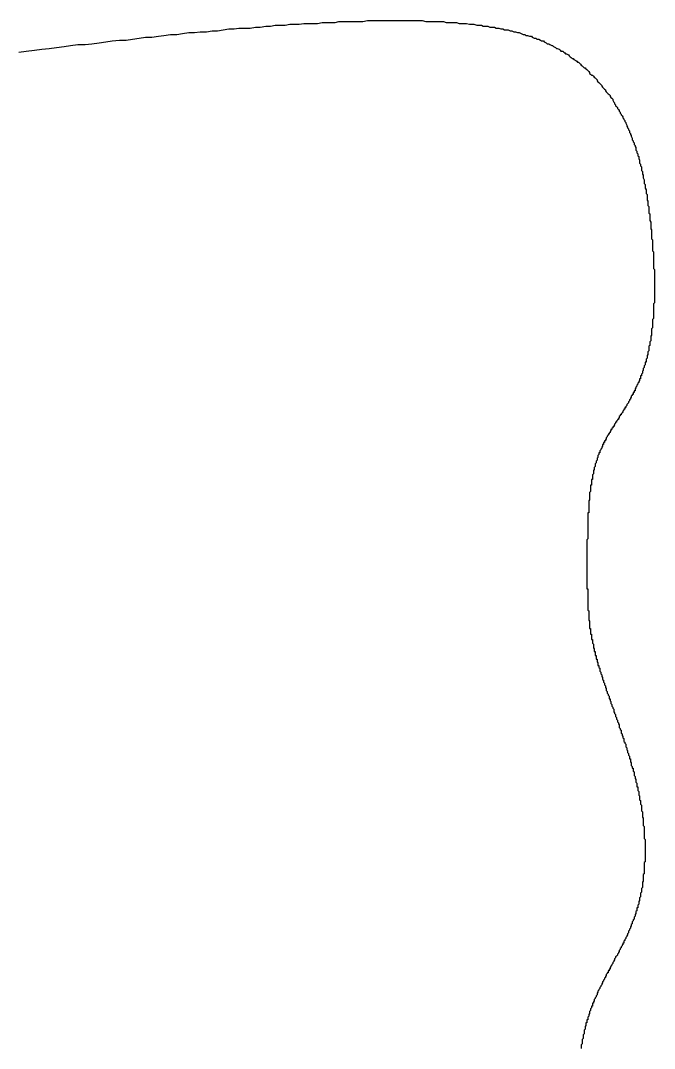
# Model space of a CAD drawing. Header units: millimetres. Extents: x 289 to 9778, y -894 to 6380.
# Drawn here: x 7131.82 to 7138.67, y -339.44 to -328.33 of the extents above; entities that cross this region are included whole.
import ezdxf

# ---------------------------------------------------------------- set-up
doc = ezdxf.new("R2010")
doc.units = ezdxf.units.MM

msp = doc.modelspace()

# ---------------------------------------------------------------- linework, layer by layer
msp.add_polyline3d([(7131.8, -328.673, 0), (7131.88, -328.663, 0), (7131.97, -328.653, 0), (7132.05, -328.643, 0), (7132.13, -328.633, 0), (7132.21, -328.623, 0), (7132.29, -328.613, 0), (7132.36, -328.603, 0), (7132.44, -328.593, 0), (7132.52, -328.593, 0), (7132.59, -328.583, 0), (7132.67, -328.573, 0), (7132.74, -328.563, 0), (7132.81, -328.553, 0), (7132.89, -328.543, 0), (7132.96, -328.543, 0), (7133.03, -328.533, 0), (7133.1, -328.523, 0), (7133.17, -328.513, 0), (7133.24, -328.513, 0), (7133.31, -328.503, 0), (7133.37, -328.493, 0), (7133.44, -328.483, 0), (7133.51, -328.483, 0), (7133.57, -328.473, 0), (7133.64, -328.463, 0), (7133.7, -328.463, 0), (7133.76, -328.453, 0), (7133.83, -328.453, 0), (7133.89, -328.443, 0), (7133.95, -328.443, 0), (7134.01, -328.433, 0), (7134.07, -328.423, 0), (7134.13, -328.423, 0), (7134.18, -328.413, 0), (7134.24, -328.413, 0), (7134.3, -328.413, 0), (7134.36, -328.403, 0), (7134.41, -328.403, 0), (7134.47, -328.393, 0), (7134.52, -328.393, 0), (7134.57, -328.383, 0), (7134.63, -328.383, 0), (7134.68, -328.383, 0), (7134.73, -328.373, 0), (7134.78, -328.373, 0), (7134.83, -328.373, 0), (7134.88, -328.363, 0), (7134.93, -328.363, 0), (7134.98, -328.363, 0), (7135.03, -328.363, 0), (7135.08, -328.353, 0), (7135.13, -328.353, 0), (7135.17, -328.353, 0), (7135.22, -328.353, 0), (7135.26, -328.343, 0), (7135.31, -328.343, 0), (7135.35, -328.343, 0), (7135.4, -328.343, 0), (7135.44, -328.343, 0), (7135.48, -328.343, 0), (7135.52, -328.343, 0), (7135.57, -328.333, 0), (7135.61, -328.333, 0), (7135.65, -328.333, 0), (7135.69, -328.333, 0), (7135.73, -328.333, 0), (7135.77, -328.333, 0), (7135.8, -328.333, 0), (7135.84, -328.333, 0), (7135.88, -328.333, 0), (7135.92, -328.333, 0), (7135.95, -328.333, 0), (7135.99, -328.333, 0), (7136.02, -328.333, 0), (7136.06, -328.333, 0), (7136.09, -328.333, 0), (7136.13, -328.333, 0), (7136.16, -328.333, 0), (7136.2, -328.343, 0), (7136.23, -328.343, 0), (7136.26, -328.343, 0), (7136.29, -328.343, 0), (7136.32, -328.343, 0), (7136.36, -328.343, 0), (7136.39, -328.343, 0), (7136.42, -328.353, 0), (7136.45, -328.353, 0), (7136.48, -328.353, 0), (7136.5, -328.353, 0), (7136.53, -328.353, 0), (7136.56, -328.363, 0), (7136.59, -328.363, 0), (7136.62, -328.363, 0), (7136.64, -328.363, 0), (7136.67, -328.373, 0), (7136.7, -328.373, 0), (7136.72, -328.373, 0), (7136.75, -328.383, 0), (7136.77, -328.383, 0), (7136.8, -328.383, 0), (7136.82, -328.393, 0), (7136.85, -328.393, 0), (7136.87, -328.393, 0), (7136.89, -328.403, 0), (7136.92, -328.403, 0), (7136.94, -328.403, 0), (7136.96, -328.413, 0), (7136.99, -328.413, 0), (7137.01, -328.423, 0), (7137.03, -328.423, 0), (7137.05, -328.433, 0), (7137.07, -328.433, 0), (7137.09, -328.433, 0), (7137.11, -328.443, 0), (7137.13, -328.443, 0), (7137.15, -328.453, 0), (7137.17, -328.453, 0), (7137.19, -328.463, 0), (7137.21, -328.463, 0), (7137.23, -328.473, 0), (7137.25, -328.483, 0), (7137.27, -328.483, 0), (7137.28, -328.493, 0), (7137.3, -328.493, 0), (7137.32, -328.503, 0), (7137.34, -328.503, 0), (7137.35, -328.513, 0), (7137.37, -328.523, 0), (7137.39, -328.523, 0), (7137.4, -328.533, 0), (7137.42, -328.533, 0), (7137.44, -328.543, 0), (7137.45, -328.553, 0), (7137.47, -328.553, 0), (7137.48, -328.563, 0), (7137.5, -328.573, 0), (7137.51, -328.583, 0), (7137.53, -328.583, 0), (7137.54, -328.593, 0), (7137.56, -328.603, 0), (7137.57, -328.603, 0), (7137.58, -328.613, 0), (7137.6, -328.623, 0), (7137.61, -328.633, 0), (7137.62, -328.633, 0), (7137.64, -328.643, 0), (7137.65, -328.653, 0), (7137.66, -328.663, 0), (7137.68, -328.663, 0), (7137.69, -328.673, 0), (7137.7, -328.683, 0), (7137.71, -328.693, 0), (7137.72, -328.693, 0), (7137.74, -328.703, 0), (7137.75, -328.713, 0), (7137.76, -328.723, 0), (7137.77, -328.733, 0), (7137.78, -328.743, 0), (7137.79, -328.743, 0), (7137.8, -328.753, 0), (7137.82, -328.763, 0), (7137.83, -328.773, 0), (7137.84, -328.783, 0), (7137.85, -328.783, 0), (7137.86, -328.793, 0), (7137.87, -328.803, 0), (7137.88, -328.813, 0), (7137.89, -328.823, 0), (7137.9, -328.833, 0), (7137.91, -328.843, 0), (7137.92, -328.843, 0), (7137.93, -328.853, 0), (7137.94, -328.863, 0), (7137.95, -328.873, 0), (7137.96, -328.883, 0), (7137.97, -328.893, 0), (7137.97, -328.903, 0), (7137.98, -328.913, 0), (7137.99, -328.923, 0), (7138, -328.923, 0), (7138.01, -328.933, 0), (7138.02, -328.943, 0), (7138.03, -328.953, 0), (7138.04, -328.963, 0), (7138.05, -328.973, 0), (7138.05, -328.983, 0), (7138.06, -328.993, 0), (7138.07, -329.003, 0), (7138.08, -329.013, 0), (7138.09, -329.023, 0), (7138.1, -329.033, 0), (7138.1, -329.043, 0), (7138.11, -329.053, 0), (7138.12, -329.063, 0), (7138.13, -329.073, 0), (7138.14, -329.083, 0), (7138.14, -329.093, 0), (7138.15, -329.103, 0), (7138.16, -329.113, 0), (7138.17, -329.123, 0), (7138.17, -329.123, 0), (7138.18, -329.133, 0), (7138.19, -329.143, 0), (7138.19, -329.153, 0), (7138.2, -329.163, 0), (7138.21, -329.173, 0), (7138.22, -329.183, 0), (7138.22, -329.193, 0), (7138.23, -329.213, 0), (7138.24, -329.223, 0), (7138.24, -329.233, 0), (7138.25, -329.243, 0), (7138.25, -329.253, 0), (7138.26, -329.263, 0), (7138.27, -329.273, 0), (7138.27, -329.283, 0), (7138.28, -329.293, 0), (7138.29, -329.303, 0), (7138.29, -329.313, 0), (7138.3, -329.323, 0), (7138.3, -329.333, 0), (7138.31, -329.343, 0), (7138.31, -329.353, 0), (7138.32, -329.363, 0), (7138.33, -329.373, 0), (7138.33, -329.383, 0), (7138.34, -329.393, 0), (7138.34, -329.403, 0), (7138.35, -329.413, 0), (7138.35, -329.423, 0), (7138.36, -329.433, 0), (7138.36, -329.443, 0), (7138.37, -329.463, 0), (7138.37, -329.473, 0), (7138.38, -329.483, 0), (7138.38, -329.493, 0), (7138.39, -329.503, 0), (7138.39, -329.513, 0), (7138.4, -329.523, 0), (7138.4, -329.533, 0), (7138.4, -329.543, 0), (7138.41, -329.553, 0), (7138.41, -329.563, 0), (7138.42, -329.573, 0), (7138.42, -329.583, 0), (7138.43, -329.603, 0), (7138.43, -329.613, 0), (7138.43, -329.623, 0), (7138.44, -329.633, 0), (7138.44, -329.643, 0), (7138.45, -329.653, 0), (7138.45, -329.663, 0), (7138.45, -329.673, 0), (7138.46, -329.683, 0), (7138.46, -329.693, 0), (7138.47, -329.703, 0), (7138.47, -329.723, 0), (7138.47, -329.733, 0), (7138.48, -329.743, 0), (7138.48, -329.753, 0), (7138.48, -329.763, 0), (7138.49, -329.773, 0), (7138.49, -329.783, 0), (7138.49, -329.793, 0), (7138.5, -329.803, 0), (7138.5, -329.813, 0), (7138.5, -329.823, 0), (7138.51, -329.843, 0), (7138.51, -329.853, 0), (7138.51, -329.863, 0), (7138.51, -329.873, 0), (7138.52, -329.883, 0), (7138.52, -329.893, 0), (7138.52, -329.903, 0), (7138.53, -329.913, 0), (7138.53, -329.923, 0), (7138.53, -329.943, 0), (7138.53, -329.953, 0), (7138.54, -329.963, 0), (7138.54, -329.973, 0), (7138.54, -329.983, 0), (7138.54, -329.993, 0), (7138.55, -330.003, 0), (7138.55, -330.013, 0), (7138.55, -330.023, 0), (7138.55, -330.033, 0), (7138.56, -330.053, 0), (7138.56, -330.063, 0), (7138.56, -330.073, 0), (7138.56, -330.083, 0), (7138.56, -330.093, 0), (7138.57, -330.103, 0), (7138.57, -330.113, 0), (7138.57, -330.123, 0), (7138.57, -330.133, 0), (7138.57, -330.143, 0), (7138.58, -330.163, 0), (7138.58, -330.173, 0), (7138.58, -330.183, 0), (7138.58, -330.193, 0), (7138.58, -330.203, 0), (7138.59, -330.213, 0), (7138.59, -330.223, 0), (7138.59, -330.233, 0), (7138.59, -330.243, 0), (7138.59, -330.253, 0), (7138.59, -330.273, 0), (7138.6, -330.283, 0), (7138.6, -330.293, 0), (7138.6, -330.303, 0), (7138.6, -330.313, 0), (7138.6, -330.323, 0), (7138.6, -330.333, 0), (7138.61, -330.343, 0), (7138.61, -330.353, 0), (7138.61, -330.363, 0), (7138.61, -330.383, 0), (7138.61, -330.393, 0), (7138.61, -330.403, 0), (7138.61, -330.413, 0), (7138.62, -330.423, 0), (7138.62, -330.433, 0), (7138.62, -330.443, 0), (7138.62, -330.453, 0), (7138.62, -330.463, 0), (7138.62, -330.473, 0), (7138.62, -330.483, 0), (7138.62, -330.493, 0), (7138.63, -330.513, 0), (7138.63, -330.523, 0), (7138.63, -330.533, 0), (7138.63, -330.543, 0), (7138.63, -330.553, 0), (7138.63, -330.563, 0), (7138.63, -330.573, 0), (7138.63, -330.583, 0), (7138.64, -330.593, 0), (7138.64, -330.603, 0), (7138.64, -330.613, 0), (7138.64, -330.623, 0), (7138.64, -330.633, 0), (7138.64, -330.653, 0), (7138.64, -330.663, 0), (7138.64, -330.673, 0), (7138.64, -330.683, 0), (7138.64, -330.693, 0), (7138.65, -330.703, 0), (7138.65, -330.713, 0), (7138.65, -330.723, 0), (7138.65, -330.733, 0), (7138.65, -330.743, 0), (7138.65, -330.753, 0), (7138.65, -330.763, 0), (7138.65, -330.773, 0), (7138.65, -330.783, 0), (7138.65, -330.803, 0), (7138.65, -330.813, 0), (7138.65, -330.823, 0), (7138.66, -330.833, 0), (7138.66, -330.843, 0), (7138.66, -330.853, 0), (7138.66, -330.863, 0), (7138.66, -330.873, 0), (7138.66, -330.883, 0), (7138.66, -330.893, 0), (7138.66, -330.903, 0), (7138.66, -330.913, 0), (7138.66, -330.923, 0), (7138.66, -330.933, 0), (7138.66, -330.943, 0), (7138.66, -330.953, 0), (7138.66, -330.963, 0), (7138.66, -330.973, 0), (7138.66, -330.993, 0), (7138.66, -331.003, 0), (7138.66, -331.013, 0), (7138.67, -331.023, 0), (7138.67, -331.033, 0), (7138.67, -331.043, 0), (7138.67, -331.053, 0), (7138.67, -331.063, 0), (7138.67, -331.073, 0), (7138.67, -331.083, 0), (7138.67, -331.093, 0), (7138.67, -331.103, 0), (7138.67, -331.113, 0), (7138.67, -331.123, 0), (7138.67, -331.133, 0), (7138.67, -331.143, 0), (7138.67, -331.153, 0), (7138.67, -331.163, 0), (7138.67, -331.173, 0), (7138.67, -331.183, 0), (7138.67, -331.193, 0), (7138.67, -331.203, 0), (7138.67, -331.213, 0), (7138.67, -331.223, 0), (7138.67, -331.233, 0), (7138.67, -331.243, 0), (7138.67, -331.253, 0), (7138.67, -331.263, 0), (7138.67, -331.273, 0), (7138.67, -331.283, 0), (7138.67, -331.293, 0), (7138.67, -331.303, 0), (7138.67, -331.313, 0), (7138.67, -331.323, 0), (7138.67, -331.333, 0), (7138.67, -331.343, 0), (7138.67, -331.353, 0), (7138.67, -331.363, 0), (7138.67, -331.373, 0), (7138.67, -331.383, 0), (7138.66, -331.393, 0), (7138.66, -331.403, 0), (7138.66, -331.413, 0), (7138.66, -331.423, 0), (7138.66, -331.433, 0), (7138.66, -331.443, 0), (7138.66, -331.453, 0), (7138.66, -331.463, 0), (7138.66, -331.473, 0), (7138.66, -331.483, 0), (7138.66, -331.493, 0), (7138.66, -331.503, 0), (7138.66, -331.513, 0), (7138.66, -331.523, 0), (7138.66, -331.533, 0), (7138.66, -331.543, 0), (7138.66, -331.553, 0), (7138.65, -331.563, 0), (7138.65, -331.573, 0), (7138.65, -331.583, 0), (7138.65, -331.593, 0), (7138.65, -331.603, 0), (7138.65, -331.613, 0), (7138.65, -331.623, 0), (7138.65, -331.623, 0), (7138.65, -331.633, 0), (7138.65, -331.643, 0), (7138.65, -331.653, 0), (7138.64, -331.663, 0), (7138.64, -331.673, 0), (7138.64, -331.683, 0), (7138.64, -331.693, 0), (7138.64, -331.703, 0), (7138.64, -331.713, 0), (7138.64, -331.723, 0), (7138.64, -331.733, 0), (7138.63, -331.743, 0), (7138.63, -331.753, 0), (7138.63, -331.753, 0), (7138.63, -331.763, 0), (7138.63, -331.773, 0), (7138.63, -331.783, 0), (7138.63, -331.793, 0), (7138.62, -331.803, 0), (7138.62, -331.813, 0), (7138.62, -331.823, 0), (7138.62, -331.833, 0), (7138.62, -331.843, 0), (7138.62, -331.843, 0), (7138.61, -331.853, 0), (7138.61, -331.863, 0), (7138.61, -331.873, 0), (7138.61, -331.883, 0), (7138.61, -331.893, 0), (7138.61, -331.903, 0), (7138.6, -331.913, 0), (7138.6, -331.913, 0), (7138.6, -331.923, 0), (7138.6, -331.933, 0), (7138.6, -331.943, 0), (7138.59, -331.953, 0), (7138.59, -331.963, 0), (7138.59, -331.973, 0), (7138.59, -331.973, 0), (7138.59, -331.983, 0), (7138.58, -331.993, 0), (7138.58, -332.003, 0), (7138.58, -332.013, 0), (7138.58, -332.023, 0), (7138.57, -332.023, 0), (7138.57, -332.033, 0), (7138.57, -332.043, 0), (7138.57, -332.053, 0), (7138.56, -332.063, 0), (7138.56, -332.063, 0), (7138.56, -332.073, 0), (7138.56, -332.083, 0), (7138.55, -332.093, 0), (7138.55, -332.103, 0), (7138.55, -332.103, 0), (7138.55, -332.113, 0), (7138.54, -332.123, 0), (7138.54, -332.133, 0), (7138.54, -332.143, 0), (7138.54, -332.143, 0), (7138.53, -332.153, 0), (7138.53, -332.163, 0), (7138.53, -332.173, 0), (7138.52, -332.173, 0), (7138.52, -332.183, 0), (7138.52, -332.193, 0), (7138.52, -332.203, 0), (7138.51, -332.203, 0), (7138.51, -332.213, 0), (7138.51, -332.223, 0), (7138.5, -332.233, 0), (7138.5, -332.233, 0), (7138.5, -332.243, 0), (7138.49, -332.253, 0), (7138.49, -332.263, 0), (7138.49, -332.263, 0), (7138.48, -332.273, 0), (7138.48, -332.283, 0), (7138.48, -332.283, 0), (7138.47, -332.293, 0), (7138.47, -332.303, 0), (7138.47, -332.303, 0), (7138.46, -332.313, 0), (7138.46, -332.323, 0), (7138.46, -332.333, 0), (7138.45, -332.333, 0), (7138.45, -332.343, 0), (7138.45, -332.353, 0), (7138.44, -332.353, 0), (7138.44, -332.363, 0), (7138.44, -332.373, 0), (7138.43, -332.373, 0), (7138.43, -332.383, 0), (7138.43, -332.383, 0), (7138.42, -332.393, 0), (7138.42, -332.403, 0), (7138.42, -332.403, 0), (7138.41, -332.413, 0), (7138.41, -332.423, 0), (7138.41, -332.423, 0), (7138.4, -332.433, 0), (7138.4, -332.443, 0), (7138.4, -332.443, 0), (7138.39, -332.453, 0), (7138.39, -332.453, 0), (7138.39, -332.463, 0), (7138.38, -332.473, 0), (7138.38, -332.473, 0), (7138.37, -332.483, 0), (7138.37, -332.483, 0), (7138.37, -332.493, 0), (7138.36, -332.503, 0), (7138.36, -332.503, 0), (7138.36, -332.513, 0), (7138.35, -332.513, 0), (7138.35, -332.523, 0), (7138.35, -332.533, 0), (7138.34, -332.533, 0), (7138.34, -332.543, 0), (7138.34, -332.543, 0), (7138.33, -332.553, 0), (7138.33, -332.553, 0), (7138.33, -332.563, 0), (7138.32, -332.573, 0), (7138.32, -332.573, 0), (7138.31, -332.583, 0), (7138.31, -332.583, 0), (7138.31, -332.593, 0), (7138.3, -332.593, 0), (7138.3, -332.603, 0), (7138.3, -332.603, 0), (7138.29, -332.613, 0), (7138.29, -332.623, 0), (7138.29, -332.623, 0), (7138.28, -332.633, 0), (7138.28, -332.633, 0), (7138.28, -332.643, 0), (7138.27, -332.643, 0), (7138.27, -332.653, 0), (7138.27, -332.653, 0), (7138.26, -332.663, 0), (7138.26, -332.663, 0), (7138.26, -332.673, 0), (7138.25, -332.673, 0), (7138.25, -332.683, 0), (7138.25, -332.683, 0), (7138.24, -332.693, 0), (7138.24, -332.703, 0), (7138.24, -332.703, 0), (7138.23, -332.713, 0), (7138.23, -332.713, 0), (7138.23, -332.723, 0), (7138.22, -332.723, 0), (7138.22, -332.733, 0), (7138.22, -332.733, 0), (7138.21, -332.743, 0), (7138.21, -332.743, 0), (7138.21, -332.753, 0), (7138.2, -332.753, 0), (7138.2, -332.763, 0), (7138.2, -332.763, 0), (7138.19, -332.773, 0), (7138.19, -332.773, 0), (7138.19, -332.783, 0), (7138.19, -332.783, 0), (7138.18, -332.793, 0), (7138.18, -332.793, 0), (7138.18, -332.803, 0), (7138.17, -332.803, 0), (7138.17, -332.813, 0), (7138.17, -332.813, 0), (7138.16, -332.823, 0), (7138.16, -332.823, 0), (7138.16, -332.833, 0), (7138.16, -332.833, 0), (7138.15, -332.843, 0), (7138.15, -332.843, 0), (7138.15, -332.853, 0), (7138.15, -332.853, 0), (7138.14, -332.863, 0), (7138.14, -332.863, 0), (7138.14, -332.873, 0), (7138.13, -332.873, 0), (7138.13, -332.883, 0), (7138.13, -332.883, 0), (7138.13, -332.893, 0), (7138.12, -332.893, 0), (7138.12, -332.903, 0), (7138.12, -332.903, 0), (7138.12, -332.913, 0), (7138.11, -332.913, 0), (7138.11, -332.923, 0), (7138.11, -332.923, 0), (7138.11, -332.933, 0), (7138.1, -332.943, 0), (7138.1, -332.943, 0), (7138.1, -332.953, 0), (7138.1, -332.953, 0), (7138.09, -332.963, 0), (7138.09, -332.963, 0), (7138.09, -332.973, 0), (7138.09, -332.973, 0), (7138.08, -332.983, 0), (7138.08, -332.983, 0), (7138.08, -332.993, 0), (7138.08, -332.993, 0), (7138.08, -333.003, 0), (7138.07, -333.003, 0), (7138.07, -333.013, 0), (7138.07, -333.013, 0), (7138.07, -333.023, 0), (7138.07, -333.023, 0), (7138.06, -333.033, 0), (7138.06, -333.043, 0), (7138.06, -333.043, 0), (7138.06, -333.053, 0), (7138.06, -333.053, 0), (7138.05, -333.063, 0), (7138.05, -333.063, 0), (7138.05, -333.073, 0), (7138.05, -333.073, 0), (7138.05, -333.083, 0), (7138.04, -333.093, 0), (7138.04, -333.093, 0), (7138.04, -333.103, 0), (7138.04, -333.103, 0), (7138.04, -333.113, 0), (7138.04, -333.113, 0), (7138.03, -333.123, 0), (7138.03, -333.133, 0), (7138.03, -333.133, 0), (7138.03, -333.143, 0), (7138.03, -333.143, 0), (7138.03, -333.153, 0), (7138.02, -333.163, 0), (7138.02, -333.163, 0), (7138.02, -333.173, 0), (7138.02, -333.183, 0), (7138.02, -333.183, 0), (7138.02, -333.193, 0), (7138.01, -333.193, 0), (7138.01, -333.203, 0), (7138.01, -333.213, 0), (7138.01, -333.213, 0), (7138.01, -333.223, 0), (7138.01, -333.233, 0), (7138.01, -333.233, 0), (7138, -333.243, 0), (7138, -333.253, 0), (7138, -333.253, 0), (7138, -333.263, 0), (7138, -333.273, 0), (7138, -333.273, 0), (7138, -333.283, 0), (7138, -333.293, 0), (7137.99, -333.293, 0), (7137.99, -333.303, 0), (7137.99, -333.313, 0), (7137.99, -333.313, 0), (7137.99, -333.323, 0), (7137.99, -333.333, 0), (7137.99, -333.333, 0), (7137.99, -333.343, 0), (7137.99, -333.353, 0), (7137.98, -333.353, 0), (7137.98, -333.363, 0), (7137.98, -333.373, 0), (7137.98, -333.383, 0), (7137.98, -333.383, 0), (7137.98, -333.393, 0), (7137.98, -333.403, 0), (7137.98, -333.403, 0), (7137.98, -333.413, 0), (7137.98, -333.423, 0), (7137.98, -333.423, 0), (7137.97, -333.433, 0), (7137.97, -333.443, 0), (7137.97, -333.453, 0), (7137.97, -333.453, 0), (7137.97, -333.463, 0), (7137.97, -333.473, 0), (7137.97, -333.483, 0), (7137.97, -333.483, 0), (7137.97, -333.493, 0), (7137.97, -333.503, 0), (7137.97, -333.503, 0), (7137.97, -333.513, 0), (7137.96, -333.523, 0), (7137.96, -333.533, 0), (7137.96, -333.533, 0), (7137.96, -333.543, 0), (7137.96, -333.553, 0), (7137.96, -333.563, 0), (7137.96, -333.563, 0), (7137.96, -333.573, 0), (7137.96, -333.583, 0), (7137.96, -333.593, 0), (7137.96, -333.593, 0), (7137.96, -333.603, 0), (7137.96, -333.613, 0), (7137.96, -333.623, 0), (7137.96, -333.623, 0), (7137.96, -333.633, 0), (7137.96, -333.643, 0), (7137.96, -333.653, 0), (7137.95, -333.653, 0), (7137.95, -333.663, 0), (7137.95, -333.673, 0), (7137.95, -333.683, 0), (7137.95, -333.683, 0), (7137.95, -333.693, 0), (7137.95, -333.703, 0), (7137.95, -333.713, 0), (7137.95, -333.713, 0), (7137.95, -333.723, 0), (7137.95, -333.733, 0), (7137.95, -333.743, 0), (7137.95, -333.743, 0), (7137.95, -333.753, 0), (7137.95, -333.763, 0), (7137.95, -333.773, 0), (7137.95, -333.773, 0), (7137.95, -333.783, 0), (7137.95, -333.793, 0), (7137.95, -333.803, 0), (7137.95, -333.813, 0), (7137.95, -333.813, 0), (7137.95, -333.823, 0), (7137.95, -333.833, 0), (7137.95, -333.843, 0), (7137.95, -333.843, 0), (7137.95, -333.853, 0), (7137.95, -333.863, 0), (7137.95, -333.873, 0), (7137.95, -333.873, 0), (7137.95, -333.883, 0), (7137.95, -333.893, 0), (7137.95, -333.903, 0), (7137.95, -333.903, 0), (7137.95, -333.913, 0), (7137.95, -333.923, 0), (7137.95, -333.933, 0), (7137.95, -333.933, 0), (7137.94, -333.943, 0), (7137.94, -333.953, 0), (7137.94, -333.963, 0), (7137.94, -333.963, 0), (7137.94, -333.973, 0), (7137.94, -333.983, 0), (7137.94, -333.993, 0), (7137.94, -333.993, 0), (7137.94, -334.003, 0), (7137.94, -334.013, 0), (7137.94, -334.023, 0), (7137.94, -334.023, 0), (7137.94, -334.033, 0), (7137.94, -334.043, 0), (7137.94, -334.053, 0), (7137.94, -334.053, 0), (7137.94, -334.063, 0), (7137.94, -334.073, 0), (7137.94, -334.083, 0), (7137.94, -334.083, 0), (7137.94, -334.093, 0), (7137.94, -334.103, 0), (7137.94, -334.113, 0), (7137.94, -334.113, 0), (7137.94, -334.123, 0), (7137.94, -334.133, 0), (7137.94, -334.133, 0), (7137.94, -334.143, 0), (7137.94, -334.153, 0), (7137.94, -334.163, 0), (7137.94, -334.163, 0), (7137.94, -334.173, 0), (7137.94, -334.183, 0), (7137.94, -334.193, 0), (7137.94, -334.193, 0), (7137.94, -334.203, 0), (7137.94, -334.213, 0), (7137.94, -334.213, 0), (7137.94, -334.223, 0), (7137.94, -334.233, 0), (7137.94, -334.233, 0), (7137.94, -334.243, 0), (7137.94, -334.253, 0), (7137.94, -334.263, 0), (7137.94, -334.263, 0), (7137.94, -334.273, 0), (7137.94, -334.283, 0), (7137.94, -334.283, 0), (7137.94, -334.293, 0), (7137.94, -334.303, 0), (7137.94, -334.303, 0), (7137.94, -334.313, 0), (7137.94, -334.323, 0), (7137.94, -334.323, 0), (7137.94, -334.333, 0), (7137.94, -334.343, 0), (7137.94, -334.343, 0), (7137.94, -334.353, 0), (7137.94, -334.363, 0), (7137.94, -334.363, 0), (7137.94, -334.373, 0), (7137.94, -334.383, 0), (7137.94, -334.383, 0), (7137.94, -334.393, 0), (7137.94, -334.403, 0), (7137.94, -334.403, 0), (7137.94, -334.413, 0), (7137.94, -334.423, 0), (7137.94, -334.423, 0), (7137.94, -334.433, 0), (7137.94, -334.443, 0), (7137.94, -334.443, 0), (7137.94, -334.453, 0), (7137.94, -334.453, 0), (7137.94, -334.463, 0), (7137.94, -334.473, 0), (7137.95, -334.473, 0), (7137.95, -334.483, 0), (7137.95, -334.493, 0), (7137.95, -334.493, 0), (7137.95, -334.503, 0), (7137.95, -334.503, 0), (7137.95, -334.513, 0), (7137.95, -334.523, 0), (7137.95, -334.523, 0), (7137.95, -334.533, 0), (7137.95, -334.543, 0), (7137.95, -334.543, 0), (7137.95, -334.553, 0), (7137.95, -334.553, 0), (7137.95, -334.563, 0), (7137.95, -334.573, 0), (7137.95, -334.573, 0), (7137.95, -334.583, 0), (7137.95, -334.583, 0), (7137.95, -334.593, 0), (7137.95, -334.603, 0), (7137.95, -334.603, 0), (7137.95, -334.613, 0), (7137.95, -334.613, 0), (7137.95, -334.623, 0), (7137.95, -334.633, 0), (7137.95, -334.633, 0), (7137.95, -334.643, 0), (7137.95, -334.643, 0), (7137.95, -334.653, 0), (7137.95, -334.663, 0), (7137.95, -334.663, 0), (7137.95, -334.673, 0), (7137.95, -334.673, 0), (7137.95, -334.683, 0), (7137.95, -334.683, 0), (7137.95, -334.693, 0), (7137.95, -334.703, 0), (7137.95, -334.703, 0), (7137.96, -334.713, 0), (7137.96, -334.713, 0), (7137.96, -334.723, 0), (7137.96, -334.733, 0), (7137.96, -334.733, 0), (7137.96, -334.743, 0), (7137.96, -334.743, 0), (7137.96, -334.753, 0), (7137.96, -334.763, 0), (7137.96, -334.763, 0), (7137.96, -334.773, 0), (7137.96, -334.773, 0), (7137.96, -334.783, 0), (7137.96, -334.783, 0), (7137.96, -334.793, 0), (7137.96, -334.803, 0), (7137.96, -334.803, 0), (7137.96, -334.813, 0), (7137.96, -334.813, 0), (7137.97, -334.823, 0), (7137.97, -334.833, 0), (7137.97, -334.833, 0), (7137.97, -334.843, 0), (7137.97, -334.843, 0), (7137.97, -334.853, 0), (7137.97, -334.853, 0), (7137.97, -334.863, 0), (7137.97, -334.873, 0), (7137.97, -334.873, 0), (7137.97, -334.883, 0), (7137.97, -334.883, 0), (7137.97, -334.893, 0), (7137.97, -334.903, 0), (7137.98, -334.903, 0), (7137.98, -334.913, 0), (7137.98, -334.913, 0), (7137.98, -334.923, 0), (7137.98, -334.933, 0), (7137.98, -334.933, 0), (7137.98, -334.943, 0), (7137.98, -334.943, 0), (7137.98, -334.953, 0), (7137.98, -334.963, 0), (7137.99, -334.963, 0), (7137.99, -334.973, 0), (7137.99, -334.973, 0), (7137.99, -334.983, 0), (7137.99, -334.993, 0), (7137.99, -334.993, 0), (7137.99, -335.003, 0), (7137.99, -335.003, 0), (7137.99, -335.013, 0), (7137.99, -335.023, 0), (7138, -335.023, 0), (7138, -335.033, 0), (7138, -335.033, 0), (7138, -335.043, 0), (7138, -335.053, 0), (7138, -335.053, 0), (7138, -335.063, 0), (7138, -335.063, 0), (7138.01, -335.073, 0), (7138.01, -335.083, 0), (7138.01, -335.083, 0), (7138.01, -335.093, 0), (7138.01, -335.103, 0), (7138.01, -335.103, 0), (7138.01, -335.113, 0), (7138.02, -335.123, 0), (7138.02, -335.123, 0), (7138.02, -335.133, 0), (7138.02, -335.133, 0), (7138.02, -335.143, 0), (7138.02, -335.153, 0), (7138.03, -335.153, 0), (7138.03, -335.163, 0), (7138.03, -335.173, 0), (7138.03, -335.173, 0), (7138.03, -335.183, 0), (7138.03, -335.193, 0), (7138.04, -335.193, 0), (7138.04, -335.203, 0), (7138.04, -335.213, 0), (7138.04, -335.213, 0), (7138.04, -335.223, 0), (7138.04, -335.233, 0), (7138.05, -335.233, 0), (7138.05, -335.243, 0), (7138.05, -335.253, 0), (7138.05, -335.253, 0), (7138.05, -335.263, 0), (7138.06, -335.273, 0), (7138.06, -335.283, 0), (7138.06, -335.283, 0), (7138.06, -335.293, 0), (7138.06, -335.303, 0), (7138.07, -335.303, 0), (7138.07, -335.313, 0), (7138.07, -335.323, 0), (7138.07, -335.323, 0), (7138.08, -335.333, 0), (7138.08, -335.343, 0), (7138.08, -335.353, 0), (7138.08, -335.353, 0), (7138.08, -335.363, 0), (7138.09, -335.373, 0), (7138.09, -335.383, 0), (7138.09, -335.383, 0), (7138.09, -335.393, 0), (7138.1, -335.403, 0), (7138.1, -335.413, 0), (7138.1, -335.413, 0), (7138.1, -335.423, 0), (7138.11, -335.433, 0), (7138.11, -335.443, 0), (7138.11, -335.443, 0), (7138.11, -335.453, 0), (7138.12, -335.463, 0), (7138.12, -335.473, 0), (7138.12, -335.473, 0), (7138.12, -335.483, 0), (7138.13, -335.493, 0), (7138.13, -335.503, 0), (7138.13, -335.503, 0), (7138.13, -335.513, 0), (7138.14, -335.523, 0), (7138.14, -335.533, 0), (7138.14, -335.543, 0), (7138.15, -335.543, 0), (7138.15, -335.553, 0), (7138.15, -335.563, 0), (7138.15, -335.573, 0), (7138.16, -335.583, 0), (7138.16, -335.583, 0), (7138.16, -335.593, 0), (7138.16, -335.603, 0), (7138.17, -335.613, 0), (7138.17, -335.623, 0), (7138.17, -335.623, 0), (7138.18, -335.633, 0), (7138.18, -335.643, 0), (7138.18, -335.653, 0), (7138.18, -335.663, 0), (7138.19, -335.663, 0), (7138.19, -335.673, 0), (7138.19, -335.683, 0), (7138.2, -335.693, 0), (7138.2, -335.703, 0), (7138.2, -335.713, 0), (7138.2, -335.713, 0), (7138.21, -335.723, 0), (7138.21, -335.733, 0), (7138.21, -335.743, 0), (7138.22, -335.753, 0), (7138.22, -335.753, 0), (7138.22, -335.763, 0), (7138.23, -335.773, 0), (7138.23, -335.783, 0), (7138.23, -335.793, 0), (7138.23, -335.803, 0), (7138.24, -335.813, 0), (7138.24, -335.813, 0), (7138.24, -335.823, 0), (7138.25, -335.833, 0), (7138.25, -335.843, 0), (7138.25, -335.853, 0), (7138.26, -335.863, 0), (7138.26, -335.863, 0), (7138.26, -335.873, 0), (7138.26, -335.883, 0), (7138.27, -335.893, 0), (7138.27, -335.903, 0), (7138.27, -335.913, 0), (7138.28, -335.923, 0), (7138.28, -335.933, 0), (7138.28, -335.933, 0), (7138.29, -335.943, 0), (7138.29, -335.953, 0), (7138.29, -335.963, 0), (7138.29, -335.973, 0), (7138.3, -335.983, 0), (7138.3, -335.993, 0), (7138.3, -335.993, 0), (7138.31, -336.003, 0), (7138.31, -336.013, 0), (7138.31, -336.023, 0), (7138.31, -336.033, 0), (7138.32, -336.043, 0), (7138.32, -336.053, 0), (7138.32, -336.063, 0), (7138.33, -336.063, 0), (7138.33, -336.073, 0), (7138.33, -336.083, 0), (7138.34, -336.093, 0), (7138.34, -336.103, 0), (7138.34, -336.113, 0), (7138.34, -336.123, 0), (7138.35, -336.133, 0), (7138.35, -336.143, 0), (7138.35, -336.143, 0), (7138.36, -336.153, 0), (7138.36, -336.163, 0), (7138.36, -336.173, 0), (7138.36, -336.183, 0), (7138.37, -336.193, 0), (7138.37, -336.203, 0), (7138.37, -336.213, 0), (7138.38, -336.223, 0), (7138.38, -336.223, 0), (7138.38, -336.233, 0), (7138.38, -336.243, 0), (7138.39, -336.253, 0), (7138.39, -336.263, 0), (7138.39, -336.273, 0), (7138.4, -336.283, 0), (7138.4, -336.293, 0), (7138.4, -336.303, 0), (7138.4, -336.313, 0), (7138.41, -336.313, 0), (7138.41, -336.323, 0), (7138.41, -336.333, 0), (7138.41, -336.343, 0), (7138.42, -336.353, 0), (7138.42, -336.363, 0), (7138.42, -336.373, 0), (7138.42, -336.383, 0), (7138.43, -336.393, 0), (7138.43, -336.403, 0), (7138.43, -336.413, 0), (7138.44, -336.413, 0), (7138.44, -336.423, 0), (7138.44, -336.433, 0), (7138.44, -336.443, 0), (7138.45, -336.453, 0), (7138.45, -336.463, 0), (7138.45, -336.473, 0), (7138.45, -336.483, 0), (7138.45, -336.493, 0), (7138.46, -336.503, 0), (7138.46, -336.513, 0), (7138.46, -336.513, 0), (7138.46, -336.523, 0), (7138.47, -336.533, 0), (7138.47, -336.543, 0), (7138.47, -336.553, 0), (7138.47, -336.563, 0), (7138.48, -336.573, 0), (7138.48, -336.583, 0), (7138.48, -336.593, 0), (7138.48, -336.603, 0), (7138.48, -336.613, 0), (7138.49, -336.613, 0), (7138.49, -336.623, 0), (7138.49, -336.633, 0), (7138.49, -336.643, 0), (7138.49, -336.653, 0), (7138.5, -336.663, 0), (7138.5, -336.673, 0), (7138.5, -336.683, 0), (7138.5, -336.693, 0), (7138.5, -336.703, 0), (7138.51, -336.713, 0), (7138.51, -336.713, 0), (7138.51, -336.723, 0), (7138.51, -336.733, 0), (7138.51, -336.743, 0), (7138.51, -336.753, 0), (7138.52, -336.763, 0), (7138.52, -336.773, 0), (7138.52, -336.783, 0), (7138.52, -336.793, 0), (7138.52, -336.803, 0), (7138.52, -336.803, 0), (7138.53, -336.813, 0), (7138.53, -336.823, 0), (7138.53, -336.833, 0), (7138.53, -336.843, 0), (7138.53, -336.853, 0), (7138.53, -336.863, 0), (7138.53, -336.873, 0), (7138.54, -336.883, 0), (7138.54, -336.893, 0), (7138.54, -336.893, 0), (7138.54, -336.903, 0), (7138.54, -336.913, 0), (7138.54, -336.923, 0), (7138.54, -336.933, 0), (7138.54, -336.943, 0), (7138.55, -336.953, 0), (7138.55, -336.963, 0), (7138.55, -336.973, 0), (7138.55, -336.983, 0), (7138.55, -336.983, 0), (7138.55, -336.993, 0), (7138.55, -337.003, 0), (7138.55, -337.013, 0), (7138.55, -337.023, 0), (7138.55, -337.033, 0), (7138.56, -337.043, 0), (7138.56, -337.053, 0), (7138.56, -337.063, 0), (7138.56, -337.063, 0), (7138.56, -337.073, 0), (7138.56, -337.083, 0), (7138.56, -337.093, 0), (7138.56, -337.103, 0), (7138.56, -337.113, 0), (7138.56, -337.123, 0), (7138.56, -337.133, 0), (7138.56, -337.133, 0), (7138.56, -337.143, 0), (7138.56, -337.153, 0), (7138.56, -337.163, 0), (7138.56, -337.173, 0), (7138.57, -337.183, 0), (7138.57, -337.193, 0), (7138.57, -337.203, 0), (7138.57, -337.213, 0), (7138.57, -337.213, 0), (7138.57, -337.223, 0), (7138.57, -337.233, 0), (7138.57, -337.243, 0), (7138.57, -337.253, 0), (7138.57, -337.263, 0), (7138.57, -337.273, 0), (7138.57, -337.273, 0), (7138.57, -337.283, 0), (7138.57, -337.293, 0), (7138.57, -337.303, 0), (7138.57, -337.313, 0), (7138.57, -337.323, 0), (7138.57, -337.333, 0), (7138.57, -337.343, 0), (7138.57, -337.343, 0), (7138.57, -337.353, 0), (7138.57, -337.363, 0), (7138.57, -337.373, 0), (7138.57, -337.383, 0), (7138.57, -337.393, 0), (7138.57, -337.403, 0), (7138.57, -337.403, 0), (7138.57, -337.413, 0), (7138.57, -337.423, 0), (7138.56, -337.433, 0), (7138.56, -337.443, 0), (7138.56, -337.453, 0), (7138.56, -337.463, 0), (7138.56, -337.463, 0), (7138.56, -337.473, 0), (7138.56, -337.483, 0), (7138.56, -337.493, 0), (7138.56, -337.503, 0), (7138.56, -337.513, 0), (7138.56, -337.513, 0), (7138.56, -337.523, 0), (7138.56, -337.533, 0), (7138.56, -337.543, 0), (7138.56, -337.553, 0), (7138.55, -337.563, 0), (7138.55, -337.573, 0), (7138.55, -337.573, 0), (7138.55, -337.583, 0), (7138.55, -337.593, 0), (7138.55, -337.603, 0), (7138.55, -337.613, 0), (7138.55, -337.623, 0), (7138.55, -337.623, 0), (7138.55, -337.633, 0), (7138.54, -337.643, 0), (7138.54, -337.653, 0), (7138.54, -337.663, 0), (7138.54, -337.673, 0), (7138.54, -337.673, 0), (7138.54, -337.683, 0), (7138.54, -337.693, 0), (7138.54, -337.703, 0), (7138.53, -337.713, 0), (7138.53, -337.723, 0), (7138.53, -337.723, 0), (7138.53, -337.733, 0), (7138.53, -337.743, 0), (7138.53, -337.753, 0), (7138.52, -337.763, 0), (7138.52, -337.763, 0), (7138.52, -337.773, 0), (7138.52, -337.783, 0), (7138.52, -337.793, 0), (7138.52, -337.803, 0), (7138.51, -337.813, 0), (7138.51, -337.813, 0), (7138.51, -337.823, 0), (7138.51, -337.833, 0), (7138.51, -337.843, 0), (7138.5, -337.853, 0), (7138.5, -337.853, 0), (7138.5, -337.863, 0), (7138.5, -337.873, 0), (7138.5, -337.883, 0), (7138.49, -337.893, 0), (7138.49, -337.893, 0), (7138.49, -337.903, 0), (7138.49, -337.913, 0), (7138.49, -337.923, 0), (7138.48, -337.923, 0), (7138.48, -337.933, 0), (7138.48, -337.943, 0), (7138.48, -337.953, 0), (7138.47, -337.963, 0), (7138.47, -337.963, 0), (7138.47, -337.973, 0), (7138.47, -337.983, 0), (7138.46, -337.993, 0), (7138.46, -338.003, 0), (7138.46, -338.003, 0), (7138.46, -338.013, 0), (7138.45, -338.023, 0), (7138.45, -338.033, 0), (7138.45, -338.033, 0), (7138.45, -338.043, 0), (7138.44, -338.053, 0), (7138.44, -338.063, 0), (7138.44, -338.063, 0), (7138.43, -338.073, 0), (7138.43, -338.083, 0), (7138.43, -338.093, 0), (7138.43, -338.093, 0), (7138.42, -338.103, 0), (7138.42, -338.113, 0), (7138.42, -338.123, 0), (7138.41, -338.123, 0), (7138.41, -338.133, 0), (7138.41, -338.143, 0), (7138.4, -338.153, 0), (7138.4, -338.153, 0), (7138.4, -338.163, 0), (7138.39, -338.173, 0), (7138.39, -338.173, 0), (7138.39, -338.183, 0), (7138.39, -338.193, 0), (7138.38, -338.203, 0), (7138.38, -338.203, 0), (7138.38, -338.213, 0), (7138.37, -338.223, 0), (7138.37, -338.223, 0), (7138.37, -338.233, 0), (7138.36, -338.243, 0), (7138.36, -338.253, 0), (7138.36, -338.253, 0), (7138.35, -338.263, 0), (7138.35, -338.273, 0), (7138.35, -338.273, 0), (7138.34, -338.283, 0), (7138.34, -338.293, 0), (7138.34, -338.303, 0), (7138.33, -338.303, 0), (7138.33, -338.313, 0), (7138.33, -338.323, 0), (7138.32, -338.323, 0), (7138.32, -338.333, 0), (7138.31, -338.343, 0), (7138.31, -338.343, 0), (7138.31, -338.353, 0), (7138.3, -338.363, 0), (7138.3, -338.363, 0), (7138.3, -338.373, 0), (7138.29, -338.383, 0), (7138.29, -338.383, 0), (7138.29, -338.393, 0), (7138.28, -338.403, 0), (7138.28, -338.403, 0), (7138.28, -338.413, 0), (7138.27, -338.423, 0), (7138.27, -338.423, 0), (7138.27, -338.433, 0), (7138.26, -338.443, 0), (7138.26, -338.443, 0), (7138.25, -338.453, 0), (7138.25, -338.463, 0), (7138.25, -338.463, 0), (7138.24, -338.473, 0), (7138.24, -338.483, 0), (7138.24, -338.483, 0), (7138.23, -338.493, 0), (7138.23, -338.503, 0), (7138.23, -338.503, 0), (7138.22, -338.513, 0), (7138.22, -338.523, 0), (7138.22, -338.523, 0), (7138.21, -338.533, 0), (7138.21, -338.543, 0), (7138.21, -338.543, 0), (7138.2, -338.553, 0), (7138.2, -338.563, 0), (7138.19, -338.563, 0), (7138.19, -338.573, 0), (7138.19, -338.583, 0), (7138.18, -338.583, 0), (7138.18, -338.593, 0), (7138.18, -338.603, 0), (7138.17, -338.603, 0), (7138.17, -338.613, 0), (7138.17, -338.623, 0), (7138.16, -338.623, 0), (7138.16, -338.633, 0), (7138.16, -338.633, 0), (7138.15, -338.643, 0), (7138.15, -338.653, 0), (7138.15, -338.653, 0), (7138.14, -338.663, 0), (7138.14, -338.673, 0), (7138.14, -338.673, 0), (7138.13, -338.683, 0), (7138.13, -338.693, 0), (7138.13, -338.693, 0), (7138.12, -338.703, 0), (7138.12, -338.713, 0), (7138.12, -338.713, 0), (7138.11, -338.723, 0), (7138.11, -338.733, 0), (7138.11, -338.733, 0), (7138.1, -338.743, 0), (7138.1, -338.753, 0), (7138.1, -338.753, 0), (7138.09, -338.763, 0), (7138.09, -338.773, 0), (7138.09, -338.773, 0), (7138.08, -338.783, 0), (7138.08, -338.793, 0), (7138.08, -338.793, 0), (7138.07, -338.803, 0), (7138.07, -338.813, 0), (7138.07, -338.813, 0), (7138.06, -338.823, 0), (7138.06, -338.833, 0), (7138.06, -338.833, 0), (7138.05, -338.843, 0), (7138.05, -338.853, 0), (7138.05, -338.853, 0), (7138.05, -338.863, 0), (7138.04, -338.873, 0), (7138.04, -338.873, 0), (7138.04, -338.883, 0), (7138.03, -338.893, 0), (7138.03, -338.893, 0), (7138.03, -338.903, 0), (7138.02, -338.913, 0), (7138.02, -338.913, 0), (7138.02, -338.923, 0), (7138.02, -338.933, 0), (7138.01, -338.933, 0), (7138.01, -338.943, 0), (7138.01, -338.953, 0), (7138, -338.953, 0), (7138, -338.963, 0), (7138, -338.973, 0), (7138, -338.983, 0), (7137.99, -338.983, 0), (7137.99, -338.993, 0), (7137.99, -339.003, 0), (7137.99, -339.003, 0), (7137.98, -339.013, 0), (7137.98, -339.023, 0), (7137.98, -339.023, 0), (7137.98, -339.033, 0), (7137.97, -339.043, 0), (7137.97, -339.053, 0), (7137.97, -339.053, 0), (7137.97, -339.063, 0), (7137.96, -339.073, 0), (7137.96, -339.073, 0), (7137.96, -339.083, 0), (7137.96, -339.093, 0), (7137.95, -339.103, 0), (7137.95, -339.103, 0), (7137.95, -339.113, 0), (7137.95, -339.123, 0), (7137.95, -339.133, 0), (7137.94, -339.133, 0), (7137.94, -339.143, 0), (7137.94, -339.153, 0), (7137.94, -339.163, 0), (7137.93, -339.163, 0), (7137.93, -339.173, 0), (7137.93, -339.183, 0), (7137.93, -339.193, 0), (7137.93, -339.193, 0), (7137.92, -339.203, 0), (7137.92, -339.213, 0), (7137.92, -339.223, 0), (7137.92, -339.233, 0), (7137.92, -339.233, 0), (7137.91, -339.243, 0), (7137.91, -339.253, 0), (7137.91, -339.263, 0), (7137.91, -339.273, 0), (7137.91, -339.273, 0), (7137.91, -339.283, 0), (7137.9, -339.293, 0), (7137.9, -339.303, 0), (7137.9, -339.313, 0), (7137.9, -339.313, 0), (7137.9, -339.323, 0), (7137.9, -339.333, 0), (7137.89, -339.343, 0), (7137.89, -339.353, 0), (7137.89, -339.363, 0), (7137.89, -339.363, 0), (7137.89, -339.373, 0), (7137.89, -339.383, 0), (7137.89, -339.393, 0), (7137.88, -339.403, 0), (7137.88, -339.413, 0), (7137.88, -339.413, 0), (7137.88, -339.423, 0), (7137.88, -339.433, 0), (7137.88, -339.443, 0)])

doc.saveas('drawing.dxf')
